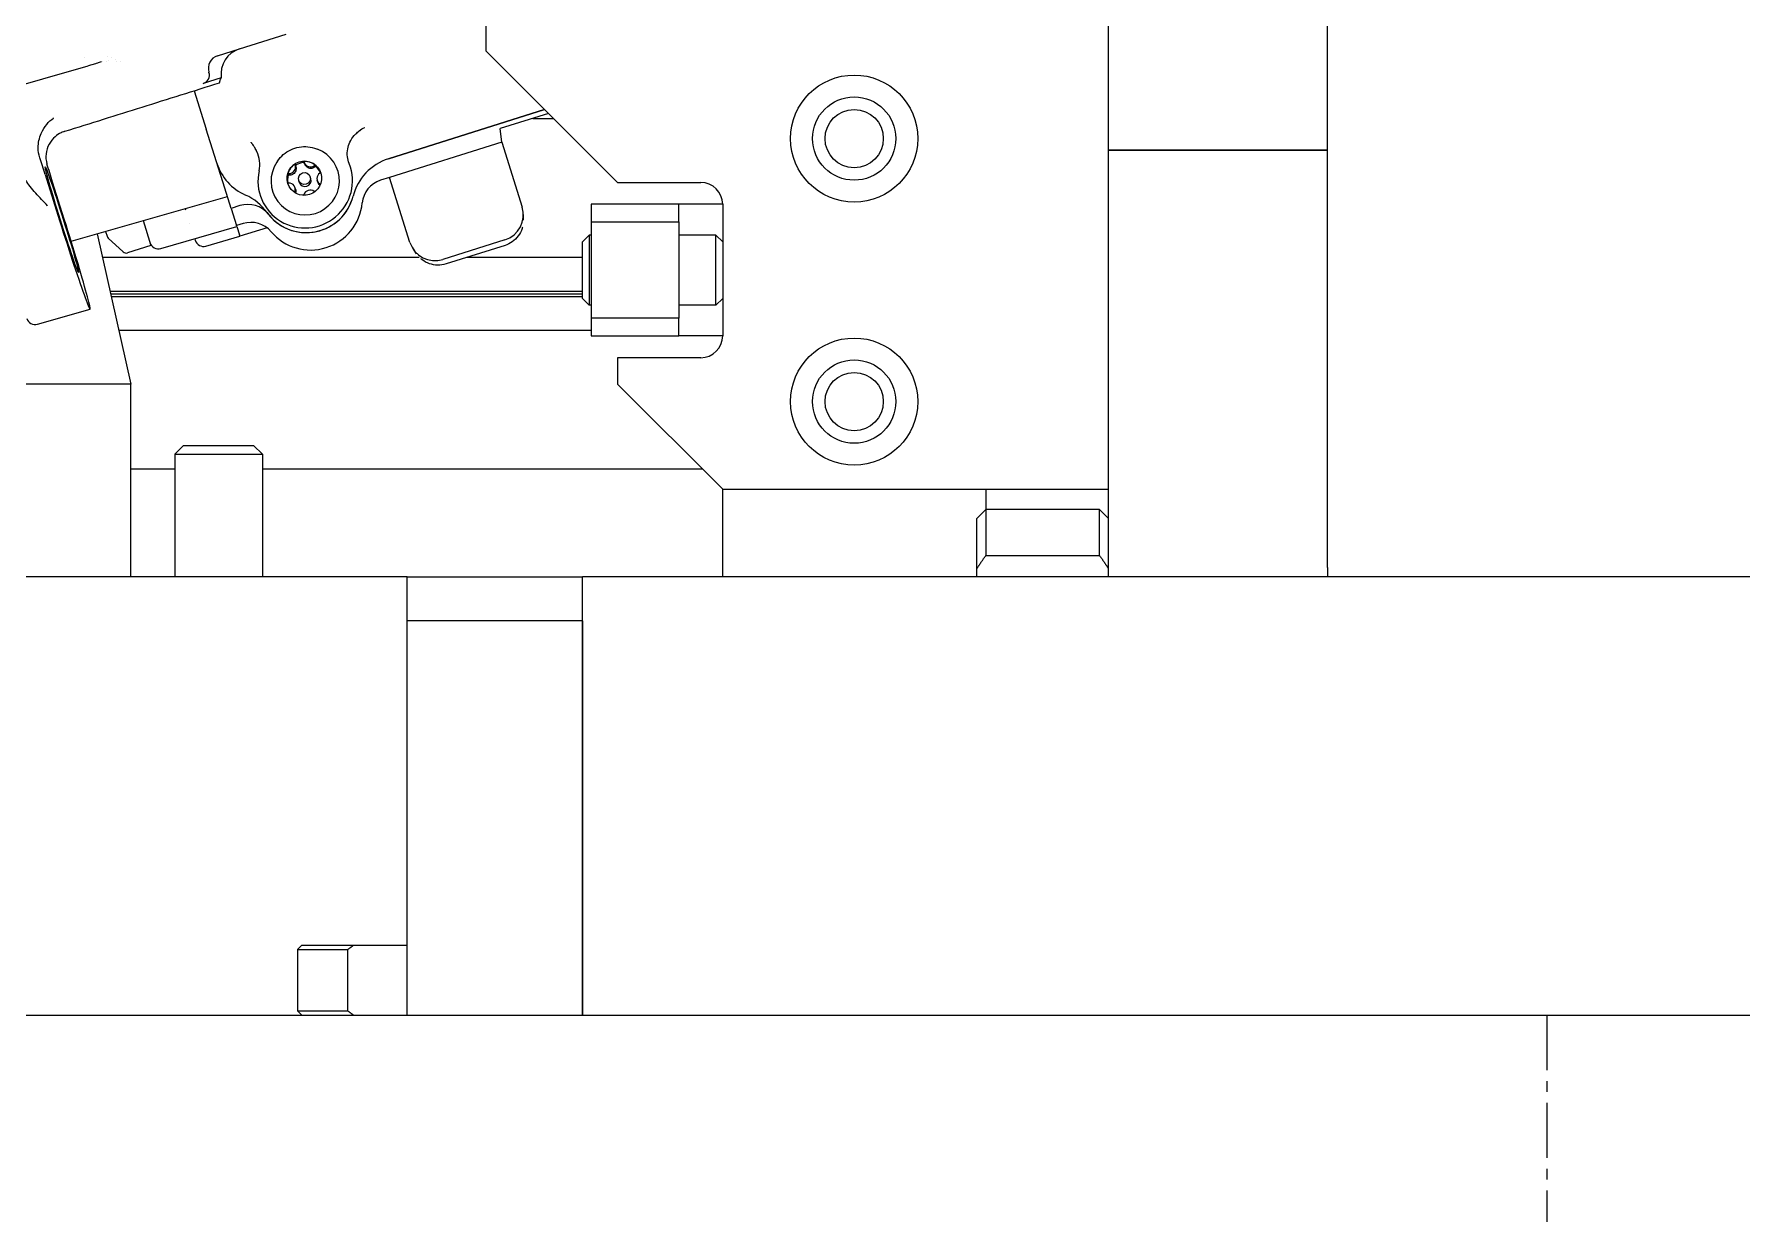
# Model space of a CAD drawing. Header units: millimetres. Extents: x 0 to 7722, y 0 to 5460.
# Drawn here: x 1340.4 to 1535.2, y 1214.9 to 1349.5 of the extents above; entities that cross this region are included whole.
import ezdxf

# ---------------------------------------------------------------- set-up
doc = ezdxf.new("R2010")
doc.units = ezdxf.units.MM
doc.header["$LTSCALE"] = 5
doc.linetypes.add('CENTER', pattern=[2, 1.25, -0.25, 0.25, -0.25])
doc.layers.get('0').update_dxf_attribs({"linetype": 'CONTINUOUS'})
doc.layers.add('1', color=1, linetype='CENTER')

msp = doc.modelspace()

# ---------------------------------------------------------------- linework, layer by layer
for p, q in [((1391.931, 1360.762), (1391.931, 1347.589)), ((1462.931, 1336.269), (1462.931, 1351.269)), ((1487.931, 1338.807), (1487.931, 1351.269)), ((1363.812, 1347.821), (1369.132, 1349.499)), ((1347.392, 1346.131), (1346.568, 1345.895)), ((1361.313, 1347.033), (1363.812, 1347.821)), ((1391.931, 1347.589), (1406.931, 1332.589)), ((1331.804, 1341.661), (1346.568, 1345.895)), ((1361.745, 1344.531), (1359.684, 1343.881)), ((1360.337, 1345.134), (1360.332, 1345.151)), ((1361.542, 1343.951), (1361.658, 1344.348)), ((1358.631, 1343.038), (1360.005, 1338.68)), ((1398.622, 1340.898), (1380.8, 1335.279)), ((1380.8, 1335.279), (1398.622, 1340.898)), ((1399.06, 1340.46), (1393.543, 1338.72)), ((1362.131, 1331.939), (1360.005, 1338.68)), ((1377.631, 1338.393), (1377.631, 1338.393)), ((1393.723, 1337.191), (1393.543, 1338.72)), ((1397.265, 1339.894), (1399.626, 1339.894)), ((1487.931, 1288.674), (1487.931, 1338.807)), ((1372.606, 1336.419), (1372.729, 1336.371)), ((1393.723, 1337.191), (1380.925, 1333.156)), ((1393.723, 1337.191), (1396.059, 1329.782)), ((1462.931, 1287.589), (1462.931, 1336.269)), ((1487.931, 1336.269), (1462.931, 1336.269)), ((1462.931, 1336.269), (1487.931, 1336.269)), ((1368.148, 1335.013), (1368.074, 1334.904)), ((1370.23, 1334.398), (1370.18, 1334.558)), ((1371.252, 1334.721), (1371.202, 1334.88)), ((1341.637, 1333.5), (1343.295, 1328.243)), ((1343.829, 1328.412), (1342.501, 1332.622)), ((1365.931, 1332.371), (1365.931, 1332.368)), ((1370.64, 1332.602), (1370.572, 1332.82)), ((1371.947, 1333.014), (1371.878, 1333.232)), ((1372.748, 1332.619), (1372.691, 1332.801)), ((1380.925, 1333.156), (1379.904, 1332.834)), ((1383.261, 1325.747), (1380.925, 1333.156)), ((1406.931, 1332.589), (1416.431, 1332.589)), ((1344.618, 1325.88), (1362.431, 1330.988)), ((1362.861, 1329.623), (1362.131, 1331.939)), ((1370.211, 1331.819), (1370.153, 1332.001)), ((1357.685, 1329.412), (1357.623, 1329.609)), ((1363.86, 1329.938), (1362.861, 1329.623)), ((1362.861, 1329.623), (1363.481, 1327.656)), ((1396.202, 1328.286), (1396.196, 1328.914)), ((1403.931, 1330.089), (1403.931, 1328.089)), ((1413.931, 1330.089), (1403.931, 1330.089)), ((1413.931, 1328.089), (1413.931, 1330.089)), ((1418.931, 1330.089), (1413.931, 1330.089)), ((1418.931, 1330.089), (1418.931, 1315.089)), ((1347.575, 1326.728), (1351.431, 1309.589)), ((1348.536, 1327.004), (1348.713, 1326.441)), ((1352.815, 1328.231), (1353.712, 1325.387)), ((1354.836, 1325.059), (1363.515, 1327.548)), ((1358.15, 1327.936), (1358.15, 1327.936)), ((1364.226, 1327.891), (1363.481, 1327.656)), ((1363.515, 1327.548), (1363.481, 1327.656)), ((1363.515, 1327.548), (1363.808, 1326.619)), ((1363.865, 1326.438), (1363.808, 1326.619)), ((1363.865, 1326.438), (1363.808, 1326.619)), ((1366.957, 1327.412), (1363.865, 1326.438)), ((1402.931, 1325.822), (1403.698, 1326.589)), ((1403.698, 1326.589), (1403.698, 1318.589)), ((1403.931, 1326.589), (1403.698, 1326.589)), ((1403.931, 1328.089), (1413.931, 1328.089)), ((1403.931, 1328.089), (1403.931, 1317.089)), ((1413.931, 1328.089), (1413.931, 1317.089)), ((1418.164, 1326.589), (1413.931, 1326.589)), ((1418.164, 1318.589), (1418.164, 1326.589)), ((1418.931, 1325.822), (1418.164, 1326.589)), ((1348.852, 1326.223), (1350.562, 1324.656)), ((1353.712, 1325.387), (1351.051, 1324.548)), ((1358.707, 1326.169), (1358.765, 1325.988)), ((1359.994, 1325.327), (1363.865, 1326.438)), ((1384.003, 1324.44), (1383.647, 1324.957)), ((1394.095, 1326.038), (1387.018, 1323.806)), ((1394.102, 1325.406), (1387.375, 1323.285)), ((1402.931, 1319.355), (1402.931, 1325.822)), ((1348.179, 1324.044), (1384.329, 1324.044)), ((1389.78, 1324.044), (1402.931, 1324.044)), ((1349.044, 1320.199), (1402.931, 1320.199)), ((1349.112, 1319.894), (1402.931, 1319.894)), ((1349.181, 1319.589), (1402.931, 1319.589)), ((1402.931, 1319.355), (1403.698, 1318.589)), ((1418.931, 1319.355), (1418.164, 1318.589)), ((1340.785, 1316.415), (1346.776, 1318.133)), ((1403.931, 1318.589), (1403.698, 1318.589)), ((1403.931, 1317.089), (1403.931, 1315.089)), ((1413.931, 1317.089), (1403.931, 1317.089)), ((1418.164, 1318.589), (1413.931, 1318.589)), ((1413.931, 1315.089), (1413.931, 1317.089)), ((1350.046, 1315.744), (1403.931, 1315.744)), ((1403.931, 1315.089), (1413.931, 1315.089)), ((1418.931, 1315.089), (1413.931, 1315.089)), ((1416.431, 1312.589), (1406.931, 1312.589)), ((1406.931, 1312.589), (1406.931, 1309.589)), ((1351.431, 1309.589), (1326.431, 1309.589)), ((1351.431, 1287.589), (1351.431, 1309.589)), ((1406.931, 1309.589), (1418.931, 1297.589)), ((1357.431, 1302.589), (1356.431, 1301.589)), ((1356.431, 1301.589), (1366.431, 1301.589)), ((1356.431, 1301.589), (1356.431, 1287.589)), ((1357.431, 1302.589), (1365.431, 1302.589)), ((1365.431, 1302.589), (1366.431, 1301.589)), ((1366.431, 1301.589), (1366.431, 1287.589)), ((1356.431, 1299.894), (1351.431, 1299.894)), ((1416.626, 1299.894), (1366.431, 1299.894)), ((1418.931, 1287.589), (1418.931, 1297.589)), ((1418.931, 1297.589), (1462.931, 1297.589)), ((1448.931, 1297.589), (1448.931, 1295.269)), ((1447.931, 1294.269), (1448.931, 1295.269)), ((1447.931, 1288.539), (1447.931, 1294.269)), ((1448.931, 1295.269), (1448.931, 1290.016)), ((1461.931, 1295.269), (1448.931, 1295.269)), ((1461.931, 1290.016), (1461.931, 1295.269)), ((1462.931, 1294.269), (1461.931, 1295.269)), ((1448.931, 1290.016), (1461.931, 1290.016)), ((1382.931, 1287.589), (1265.131, 1287.589)), ((1382.931, 1282.589), (1382.931, 1287.589)), ((1382.931, 1287.589), (1402.931, 1287.589)), ((1867.931, 1287.589), (1402.931, 1287.589)), ((1402.931, 1237.589), (1402.931, 1287.589)), ((1447.931, 1287.589), (1447.931, 1288.539)), ((1487.931, 1288.674), (1487.931, 1287.589)), ((1402.931, 1282.589), (1382.931, 1282.589)), ((1382.931, 1237.589), (1382.931, 1282.589)), ((1402.931, 1282.589), (1402.931, 1237.589)), ((1370.931, 1245.589), (1370.431, 1245.089)), ((1370.431, 1245.089), (1376.161, 1245.089)), ((1370.431, 1245.089), (1370.431, 1238.089)), ((1370.931, 1245.589), (1376.838, 1245.589)), ((1376.161, 1238.089), (1376.161, 1245.089)), ((1376.838, 1245.589), (1382.931, 1245.589)), ((1288.931, 1237.589), (1736.931, 1237.589)), ((1370.431, 1238.089), (1376.161, 1238.089)), ((1370.931, 1237.589), (1370.431, 1238.089))]:
    msp.add_line(p, q)
for centre, radius in [((1433.931, 1337.589), 7.25), ((1433.931, 1337.589), 4.75), ((1433.931, 1337.589), 3.323), ((1433.931, 1307.589), 7.25), ((1433.931, 1307.589), 4.75), ((1433.931, 1307.589), 3.323)]:
    msp.add_circle(centre, radius)
for centre, radius, start, end in [((1416.431, 1330.089), 2.5, 0, 90), ((1349.19, 1326.592), 0.5, 197.5, 227.5), ((1350.9, 1325.025), 0.5, 227.5, 287.5), ((1354.56, 1326.02), 1, 197.5, 286), ((1359.718, 1326.289), 1, 197.5, 286), ((1340.509, 1317.377), 1, 197.5, 286), ((1416.431, 1315.089), 2.5, 270, 0)]:
    msp.add_arc(centre, radius, start, end)
for centre, major_axis, ratio, start_param, end_param in [((1361.765, 1345.603), (-1.446, -0.407), 0.9985764, 4.7433171, 6.3140235), ((1364.714, 1344.96), (-2.907, -0.745), 0.9998353, 4.7668754, 6.1757789), ((1359.382, 1344.835), (-0.989, 0.158), 0.9982883, 2.034855, 3.6042813), ((1371.311, 1332.754), (-3.719, -1.173), 0.9937679, 5.388553, 10.3194102), ((1341.488, 1333.453), (1.804, -5.723), 0.0261769, 1.5707962, 1.9082995), ((1366.955, 1336.6), (-5.617, -2.115), 0.9937306, 6.2289274, 7.0763967), ((1371.311, 1332.754), (-5.146, -1.622), 0.9937679, 5.7600005, 9.4943059), ((1363.107, 1334.488), (-1.151, -3.032), 0.9226465, 1.7251079, 2.4381092), ((1371.22, 1333.041), (-1.879, -0.592), 0.9937679, 4.9260012, 5.7554138), ((1369.465, 1334.332), (0.715, 0.226), 0.9937679, 4.3883301, 6.2930849), ((1370.321, 1334.611), (-0.143, -0.045), 0.9937679, 4.9260012, 6.2930849), ((1371.268, 1332.89), (-1.879, -0.592), 0.9937679, 4.4987768, 4.9260012), ((1371.22, 1333.041), (-1.879, -0.592), 0.9937679, 3.6693641, 4.4987768), ((1371.056, 1334.843), (0.143, 0.045), 0.9937679, 6.2732857, 7.6403694), ((1371.917, 1335.105), (-0.715, -0.226), 0.9937679, 6.2732857, 8.1780405), ((1372.446, 1334.383), (-0.143, -0.045), 0.9937679, 3.6693641, 5.0364479), ((1371.268, 1332.89), (1.879, 0.592), 0.9937679, 0.1451222, 0.5277715), ((1382.596, 1329.591), (-5.778, -1.621), 0.9939893, 4.7444757, 5.7660997), ((1371.268, 1332.89), (-1.879, -0.592), 0.9937679, 5.7554138, 6.1380631), ((1369.438, 1332.67), (-0.143, -0.045), 0.9937679, 6.1826383, 7.549722), ((1371.22, 1333.041), (-1.879, -0.592), 0.9937679, 6.1826383, 6.276068), ((1369.447, 1333.437), (-0.143, -0.045), 0.9937679, 4.3883301, 5.7554138), ((1369.438, 1331.775), (0.715, 0.226), 0.9937679, 5.6449672, 7.549722), ((1371.294, 1332.808), (0.653, 0.206), 0.9937679, 3.1415927, 6.2831853), ((1373.406, 1333.026), (-0.715, -0.226), 0.9937679, 5.0166486, 6.9214035), ((1372.877, 1332.301), (0.143, 0.045), 0.9937679, 6.0683614, 6.9214035), ((1372.892, 1333.759), (0.143, 0.045), 0.9937679, 5.0166486, 6.3837324), ((1371.22, 1333.041), (1.879, 0.592), 0.9937679, 0.0071173, 0.100547), ((1380.802, 1329.99), (-2.894, -0.794), 0.9939388, 4.7503739, 5.9293474), ((1362.071, 1325.677), (-5.637, -2.056), 0.9942439, 3.4109243, 3.9454142), ((1371.445, 1332.329), (-5.245, -1.654), 0.9937679, 0.3132291, 2.5928046), ((1371.445, 1332.329), (-5.245, -1.654), 0.9937679, 0.3606291, 2.5928046), ((1370.288, 1331.484), (-0.143, -0.045), 0.9937679, 5.6449672, 6.4980092), ((1371.018, 1331.242), (0.143, 0.045), 0.9937679, 4.9202506, 5.6647664), ((1371.874, 1330.968), (-0.715, -0.226), 0.9937679, 3.7600116, 5.6647664), ((1372.417, 1331.683), (0.143, 0.045), 0.9937679, 3.7600116, 4.5045274), ((1364.756, 1327.093), (-2.824, -1.013), 0.9939272, 3.4635067, 4.6732), ((1371.947, 1330.735), (5.62, 1.772), 0.9937679, 3.5329569, 5.8918211), ((1393.197, 1328.881), (-2.907, -0.745), 0.9937307, 1.6257265, 3.1958376), ((1343.562, 1328.327), (-3.214, 10.194), 0.0261859, 1.5707963, 4.712389), ((1365.121, 1325.046), (-2.826, -1.01), 0.9939388, 3.4954305, 4.674404), ((1393.202, 1328.256), (2.945, 0.576), 0.9946053, 6.0986173, 6.0991912), ((1386.123, 1326.651), (-2.809, -1.057), 0.9937307, 6.2289404, 7.7990515), ((1386.478, 1326.136), (2.742, 1.218), 0.9946053, 3.3255867, 3.3261607)]:
    msp.add_ellipse(centre, major_axis=major_axis, ratio=ratio, start_param=start_param, end_param=end_param)
for centre, major_axis, ratio in [((1343.562, 1328.327), (1.898, -6.019), 0.0261859), ((1371.212, 1333.068), (1.879, 0.592), 0.9937679), ((1371.225, 1333.026), (0.653, 0.206), 0.9937679)]:
    msp.add_ellipse(centre, major_axis=major_axis, ratio=ratio)
for points in [[(1346.086, 1346.857), (1346.086, 1346.857), (1346.086, 1346.857), (1346.086, 1346.857)], [(1348.212, 1346.362), (1348.212, 1346.362), (1348.212, 1346.362), (1348.212, 1346.362)], [(1348.626, 1346.424), (1348.626, 1346.424), (1348.626, 1346.424), (1348.626, 1346.424)], [(1348.721, 1346.992), (1348.721, 1346.992), (1348.721, 1346.992), (1348.721, 1346.992)], [(1348.885, 1346.438), (1348.885, 1346.438), (1348.885, 1346.438), (1348.885, 1346.438)], [(1349.23, 1346.812), (1349.23, 1346.812), (1349.23, 1346.812), (1349.23, 1346.812)], [(1349.708, 1346.596), (1349.708, 1346.596), (1349.708, 1346.596), (1349.708, 1346.596)], [(1349.772, 1346.381), (1349.772, 1346.381), (1349.772, 1346.381), (1349.772, 1346.381)], [(1350.22, 1346.323), (1350.22, 1346.323), (1350.22, 1346.323), (1350.22, 1346.323)]]:
    msp.add_open_spline(points, degree=3)
for points, knots in [([(1348.091, 1346.332), (1347.985, 1346.301), (1347.891, 1346.274), (1347.811, 1346.251), (1347.73, 1346.228), (1347.662, 1346.208), (1347.604, 1346.192), (1347.489, 1346.159), (1347.418, 1346.138), (1347.392, 1346.131)], [0, 0, 0, 0, 0.2499964, 0.2499964, 0.2499964, 0.5, 0.5, 0.5, 1, 1, 1, 1]), ([(1361.658, 1344.348), (1361.666, 1344.377), (1361.682, 1344.408), (1361.699, 1344.439), (1361.716, 1344.47), (1361.732, 1344.501), (1361.745, 1344.531)], [0.00000366, 0.00000366, 0.00000366, 0.00000366, 0.5, 0.5, 0.5, 1, 1, 1, 1]), ([(1343.901, 1338.418), (1346.834, 1339.338), (1349.79, 1340.266), (1355.651, 1342.104), (1358.614, 1343.033), (1361.542, 1343.951)], [0.000001, 0.000001, 0.000001, 0.000001, 0.9236078, 0.9236078, 1.8459134, 1.8459134, 1.8459134, 1.8459134]), ([(1341.031, 1335.392), (1340.906, 1335.777), (1340.855, 1336.163), (1340.857, 1337.095), (1340.981, 1337.655), (1341.546, 1338.957), (1342.07, 1339.545), (1342.592, 1339.928), (1342.596, 1339.931), (1342.602, 1339.935), (1342.605, 1339.937), (1342.606, 1339.938), (1342.606, 1339.938), (1342.606, 1339.938), (1342.606, 1339.938), (1342.606, 1339.938)], [-0.51024248, -0.51024248, -0.51024248, -0.51024248, -0.40445382, -0.40445382, -0.24420282, -0.24420282, -0.00348401, -0.00348401, -0.00141042, -0.00141042, -0.00007273, -0.00007273, -0.00002332, -0.00002332, 0, 0, 0, 0]), ([(1343.901, 1338.418), (1343.873, 1338.409), (1343.845, 1338.4), (1343.786, 1338.38), (1343.755, 1338.369), (1343.641, 1338.325), (1343.559, 1338.29), (1343.219, 1338.127), (1342.989, 1337.972), (1342.52, 1337.572), (1342.279, 1337.285), (1341.911, 1336.613), (1341.788, 1336.237), (1341.71, 1335.471), (1341.74, 1335.086), (1341.857, 1334.701)], [0.000001, 0.000001, 0.000001, 0.000001, 0.00886807, 0.00886807, 0.01881389, 0.01881389, 0.04607851, 0.04607851, 0.13646224, 0.13646224, 0.26149902, 0.26149902, 0.38555881, 0.38555881, 0.49883565, 0.49883565, 0.49883565, 0.49883565]), ([(1376.909, 1337.942), (1376.97, 1338.008), (1377.033, 1338.073), (1377.219, 1338.254), (1377.347, 1338.366), (1377.676, 1338.623), (1377.885, 1338.756), (1378.104, 1338.864), (1378.106, 1338.865), (1378.108, 1338.866)], [-0.15630885, -0.15630885, -0.15630885, -0.15630885, -0.12907918, -0.12907918, -0.07759647, -0.07759647, 0, 0, 0.00076018, 0.00076018, 0.00076018, 0.00076018]), ([(1365.794, 1336.113), (1365.777, 1336.147), (1365.759, 1336.182), (1365.663, 1336.366), (1365.578, 1336.517), (1365.436, 1336.747), (1365.38, 1336.832), (1365.294, 1336.958), (1365.264, 1337), (1365.219, 1337.061), (1365.204, 1337.082), (1365.163, 1337.136), (1365.147, 1337.157), (1365.143, 1337.161), (1365.143, 1337.161), (1365.143, 1337.161), (1365.143, 1337.162), (1365.143, 1337.162), (1365.143, 1337.162), (1365.143, 1337.162)], [-0.011145457, -0.011145457, -0.011145457, -0.011145457, -0.010172138, -0.010172138, -0.005880004, -0.005880004, -0.003261257, -0.003261257, -0.001914566, -0.001914566, -0.001249044, -0.001249044, -0.000113118, -0.000113118, -0.000030437, -0.000030437, -0.000002944, -0.000002944, 0, 0, 0, 0]), ([(1368.148, 1335.013), (1368.335, 1335.292), (1368.561, 1335.545), (1369.071, 1335.983), (1369.357, 1336.168), (1369.966, 1336.455), (1370.29, 1336.557), (1370.953, 1336.671), (1371.293, 1336.684), (1371.962, 1336.618), (1372.292, 1336.54), (1372.606, 1336.419)], [0.8946323, 0.8946323, 0.8946323, 0.8946323, 1.1650979, 1.1650979, 1.4355635, 1.4355635, 1.7060291, 1.7060291, 1.9764948, 1.9764948, 2.2469604, 2.2469604, 2.2469604, 2.2469604]), ([(1376.332, 1334.728), (1376.232, 1334.982), (1376.164, 1335.248), (1376.097, 1335.818), (1376.105, 1336.12), (1376.203, 1336.679), (1376.282, 1336.935), (1376.526, 1337.457), (1376.699, 1337.715), (1376.909, 1337.942)], [0, 0, 0, 0, 0.08238926, 0.08238926, 0.17308978, 0.17308978, 0.25358629, 0.25358629, 0.34655992, 0.34655992, 0.34655992, 0.34655992]), ([(1342.501, 1332.622), (1342.389, 1332.977), (1342.279, 1333.33), (1342.063, 1334.028), (1341.958, 1334.37), (1341.857, 1334.701)], [0, 0, 0, 0, 0.11142806, 0.11142806, 0.22285639, 0.22285639, 0.22285639, 0.22285639]), ([(1370.23, 1334.398), (1370.233, 1334.389), (1370.236, 1334.379), (1370.262, 1334.285), (1370.272, 1334.197), (1370.265, 1334.046), (1370.252, 1333.972), (1370.204, 1333.829), (1370.168, 1333.761), (1370.083, 1333.647), (1370.028, 1333.594), (1369.908, 1333.51), (1369.843, 1333.479), (1369.705, 1333.435), (1369.62, 1333.423), (1369.525, 1333.426), (1369.512, 1333.427), (1369.5, 1333.428)], [-0.46893975, -0.46893975, -0.46893975, -0.46893975, -0.46582205, -0.46582205, -0.43961236, -0.43961236, -0.41820544, -0.41820544, -0.39679851, -0.39679851, -0.37539159, -0.37539159, -0.35398467, -0.35398467, -0.32777498, -0.32777498, -0.32386255, -0.32386255, -0.32386255, -0.32386255]), ([(1370.294, 1334.589), (1370.276, 1334.579), (1370.26, 1334.564), (1370.235, 1334.529), (1370.227, 1334.509), (1370.219, 1334.469), (1370.219, 1334.446), (1370.224, 1334.42), (1370.225, 1334.415), (1370.226, 1334.411)], [0.025836887, 0.025836887, 0.025836887, 0.025836887, 0.032009023, 0.032009023, 0.03818116, 0.03818116, 0.044927467, 0.044927467, 0.046313015, 0.046313015, 0.046313015, 0.046313015]), ([(1371.248, 1334.733), (1371.247, 1334.738), (1371.245, 1334.742), (1371.235, 1334.766), (1371.222, 1334.785), (1371.192, 1334.813), (1371.173, 1334.825), (1371.133, 1334.839), (1371.111, 1334.842), (1371.091, 1334.84)], [0.005360759, 0.005360759, 0.005360759, 0.005360759, 0.006746307, 0.006746307, 0.013492614, 0.013492614, 0.01966475, 0.01966475, 0.025836887, 0.025836887, 0.025836887, 0.025836887]), ([(1372.408, 1334.345), (1372.398, 1334.337), (1372.388, 1334.329), (1372.311, 1334.272), (1372.235, 1334.233), (1372.097, 1334.19), (1372.026, 1334.178), (1371.879, 1334.177), (1371.804, 1334.19), (1371.669, 1334.235), (1371.601, 1334.27), (1371.479, 1334.359), (1371.426, 1334.412), (1371.334, 1334.532), (1371.291, 1334.61), (1371.259, 1334.701), (1371.255, 1334.711), (1371.252, 1334.721)], [-0.46973448, -0.46973448, -0.46973448, -0.46973448, -0.46582205, -0.46582205, -0.43961236, -0.43961236, -0.41820544, -0.41820544, -0.39679851, -0.39679851, -0.37539159, -0.37539159, -0.35398467, -0.35398467, -0.32777498, -0.32777498, -0.32465727, -0.32465727, -0.32465727, -0.32465727]), ([(1372.594, 1334.342), (1372.579, 1334.356), (1372.56, 1334.367), (1372.521, 1334.379), (1372.5, 1334.38), (1372.461, 1334.374), (1372.44, 1334.367), (1372.417, 1334.352), (1372.412, 1334.348), (1372.408, 1334.345)], [0.025836887, 0.025836887, 0.025836887, 0.025836887, 0.032009023, 0.032009023, 0.03818116, 0.03818116, 0.044927467, 0.044927467, 0.046868297, 0.046868297, 0.046868297, 0.046868297]), ([(1341.929, 1329.917), (1341.927, 1329.919), (1341.925, 1329.922), (1341.464, 1330.402), (1340.999, 1330.883), (1340.097, 1331.895), (1339.714, 1332.378), (1339.47, 1332.811)], [-0.00099308, -0.00099308, -0.00099308, -0.00099308, 0, 0, 0.1988474, 0.1988474, 0.42277205, 0.42277205, 0.42277205, 0.42277205]), ([(1369.5, 1333.428), (1369.494, 1333.428), (1369.487, 1333.428), (1369.46, 1333.427), (1369.439, 1333.422), (1369.404, 1333.404), (1369.388, 1333.391), (1369.362, 1333.358), (1369.353, 1333.338), (1369.348, 1333.318)], [0.004805476, 0.004805476, 0.004805476, 0.004805476, 0.006746307, 0.006746307, 0.013492614, 0.013492614, 0.01966475, 0.01966475, 0.025836887, 0.025836887, 0.025836887, 0.025836887]), ([(1373.006, 1332.269), (1373, 1332.273), (1372.993, 1332.278), (1372.925, 1332.329), (1372.87, 1332.387), (1372.797, 1332.498), (1372.768, 1332.556), (1372.748, 1332.619)], [-0.46852208, -0.46852208, -0.46852208, -0.46852208, -0.465822052, -0.465822052, -0.43961236, -0.43961236, -0.419610468, -0.419610468, -0.419610468, -0.419610468]), ([(1370.211, 1331.819), (1370.23, 1331.755), (1370.24, 1331.692), (1370.244, 1331.559), (1370.232, 1331.48), (1370.205, 1331.399), (1370.203, 1331.392), (1370.2, 1331.384)], [-0.373986559, -0.373986559, -0.373986559, -0.373986559, -0.353984668, -0.353984668, -0.327774976, -0.327774976, -0.325074948, -0.325074948, -0.325074948, -0.325074948]), ([(1396.101, 1327.494), (1396.086, 1327.437), (1396.069, 1327.381), (1395.952, 1327.026), (1395.802, 1326.737), (1395.424, 1326.227), (1395.191, 1326), (1394.679, 1325.639), (1394.396, 1325.499), (1394.102, 1325.406)], [0.07971001, 0.07971001, 0.07971001, 0.07971001, 0.09715224, 0.09715224, 0.19237397, 0.19237397, 0.2876973, 0.2876973, 0.38026786, 0.38026786, 0.38026786, 0.38026786]), ([(1387.375, 1323.285), (1387.069, 1323.189), (1386.744, 1323.142), (1386.104, 1323.151), (1385.781, 1323.209), (1385.179, 1323.418), (1384.893, 1323.574), (1384.598, 1323.8), (1384.556, 1323.835), (1384.515, 1323.87)], [0, 0, 0, 0, 0.09619892, 0.09619892, 0.19204962, 0.19204962, 0.28759817, 0.28759817, 0.30384191, 0.30384191, 0.30384191, 0.30384191])]:
    msp.add_open_spline(points, degree=3, knots=knots)
for points, weights in [([(1447.931, 1288.539), (1448.399, 1289.256), (1448.931, 1290.016)], [1, 1.0009450581, 1]), ([(1461.931, 1290.016), (1462.463, 1289.256), (1462.931, 1288.539)], [1, 1.0009450581, 1]), ([(1376.161, 1245.089), (1376.503, 1245.344), (1376.838, 1245.589)], [1, 1.00011575637, 1]), ([(1376.838, 1237.589), (1376.503, 1237.833), (1376.161, 1238.089)], [1, 1.00011575637, 1])]:
    msp.add_rational_spline(points, weights, degree=2)
at = {"layer": '1'}
msp.add_line((1512.931, 1237.589), (1512.931, 532.894), dxfattribs=at)

doc.saveas('drawing.dxf')
